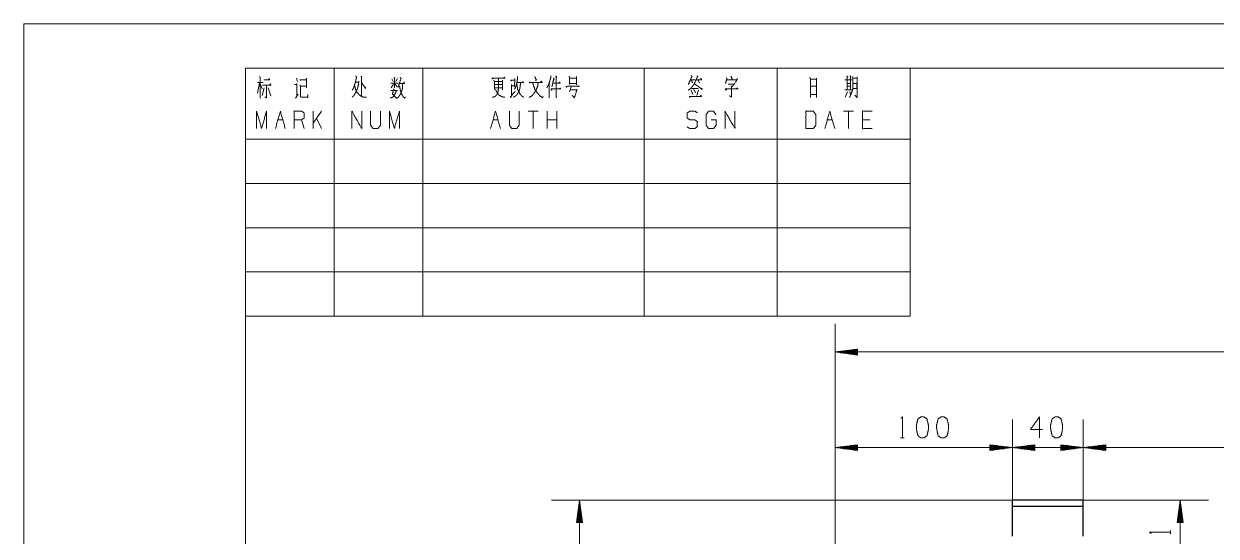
# Model space of a CAD drawing. Header units: millimetres. Extents: x 2210 to 79821, y -19430 to 2344.
# Drawn here: x 8669.2 to 8803.7, y 1732 to 1789.8 of the extents above; entities that cross this region are included whole.
import ezdxf

# ---------------------------------------------------------------- set-up
doc = ezdxf.new("R2010")
doc.units = ezdxf.units.MM
doc.layers.add('101', color=7, linetype='Continuous', true_color=0xffffff)

msp = doc.modelspace()

# ---------------------------------------------------------------- linework, layer by layer
at = {"layer": '101', "color": 133, "linetype": 'Continuous', "lineweight": 18}
for p, q in [((9089.21, 1789.82), (8669.21, 1789.82)), ((8669.21, 1789.82), (8669.21, 1492.82)), ((8694.21, 1784.82), (8694.21, 1756.82)), ((8694.21, 1784.82), (8694.21, 1497.82)), ((9084.21, 1784.82), (8694.21, 1784.82)), ((8694.21, 1784.82), (8769.21, 1784.82)), ((8694.21, 1784.82), (8769.21, 1784.82)), ((8694.21, 1784.82), (8769.21, 1784.82)), ((8704.21, 1784.82), (8704.21, 1756.82)), ((8714.21, 1784.82), (8714.21, 1756.82)), ((8739.21, 1784.82), (8739.21, 1756.82)), ((8754.21, 1784.82), (8754.21, 1756.82)), ((8769.21, 1784.82), (8769.21, 1756.82)), ((8694.21, 1776.82), (8769.21, 1776.82)), ((8694.21, 1771.82), (8769.21, 1771.82)), ((8694.21, 1766.82), (8769.21, 1766.82)), ((8694.21, 1761.82), (8769.21, 1761.82)), ((8694.21, 1756.82), (8769.21, 1756.82))]:
    msp.add_line(p, q, dxfattribs=at)
at = {"layer": '101', "color": 72, "linetype": 'Continuous', "lineweight": 18}
for p, q in [((8731.54, 1783.87), (8731.54, 1782.92)), ((8762.43, 1783.95), (8762.53, 1783.81)), ((8695.78, 1783.12), (8695.56, 1782.01)), ((8695.57, 1783.19), (8696.19, 1783.19)), ((8695.89, 1782.96), (8696.11, 1782.48)), ((8696.32, 1782.61), (8696.08, 1781.74)), ((8696.77, 1782.59), (8697.08, 1781.7)), ((8699.95, 1783.7), (8700.08, 1783.31)), ((8700.34, 1782.9), (8700.43, 1782.79)), ((8706.62, 1783.23), (8706.97, 1783.23)), ((8710.9, 1783.02), (8710.63, 1782.61)), ((8710.73, 1783.6), (8710.87, 1783.31)), ((8711.09, 1783), (8711.32, 1782.73)), ((8711.35, 1783.64), (8711.16, 1783.31)), ((8722.31, 1782.59), (8723.18, 1782.59)), ((8722.32, 1783.31), (8723.2, 1783.31)), ((8722.32, 1782.96), (8723.18, 1782.96)), ((8723.21, 1783.45), (8723.21, 1782.38)), ((8724.21, 1782.98), (8724.21, 1781.72)), ((8724.22, 1782.83), (8724.56, 1782.83)), ((8724.6, 1783.64), (8724.57, 1782.71)), ((8728.48, 1783.1), (8728.48, 1781.47)), ((8730.76, 1783.68), (8731.52, 1783.68)), ((8730.76, 1783.1), (8731.52, 1783.1)), ((8730.94, 1782.73), (8730.76, 1782.15)), ((8730.81, 1782.38), (8731.54, 1782.38)), ((8744.56, 1782.54), (8745.27, 1782.54)), ((8744.81, 1782.44), (8744.97, 1782.03)), ((8745.33, 1782.38), (8745.13, 1781.72)), ((8745.24, 1783.5), (8745.42, 1783.16)), ((8762.06, 1782.77), (8762.46, 1782.77)), ((8699.86, 1781.45), (8700.14, 1781.9)), ((8710.6, 1782.3), (8711.36, 1782.3)), ((8744.51, 1782.34), (8744.69, 1781.84)), ((8762.12, 1782.15), (8761.86, 1781.53)), ((8762.39, 1782.19), (8762.49, 1781.86)), ((8762.96, 1781.76), (8763.21, 1781.51)), ((8701.83, 1778), (8701.83, 1779.97)), ((8702.8, 1779.97), (8701.83, 1778.6)), ((8727.22, 1779.97), (8726.11, 1779.97)), ((8726.67, 1779.97), (8726.67, 1778)), ((8728.23, 1778), (8728.23, 1779.97)), ((8729.34, 1778), (8729.34, 1779.97)), ((8762.81, 1779.97), (8761.7, 1779.97)), ((8762.25, 1779.97), (8762.25, 1778)), ((8697.87, 1778.99), (8698.42, 1778.99)), ((8700.82, 1778), (8700.55, 1778.99)), ((8702.8, 1778), (8702.24, 1779.18)), ((8722.14, 1778.99), (8722.7, 1778.99)), ((8729.34, 1778.99), (8728.23, 1778.99)), ((8759.85, 1778.99), (8760.41, 1778.99)), ((8764.65, 1778.99), (8763.82, 1778.99)), ((8768.11, 1743.09), (8768.53, 1743.09)), ((8798.58, 1732.24), (8798.58, 1732.66))]:
    msp.add_line(p, q, dxfattribs=at)
at = {"layer": '101', "color": 22, "linetype": 'Continuous', "lineweight": 18}
for p, q in [((8760.73, 1721.65), (8760.73, 1755.96)), ((8763.27, 1753.12), (8760.73, 1752.79)), ((8760.73, 1752.79), (8763.27, 1752.45)), ((8868.73, 1752.79), (8760.73, 1752.79)), ((8763.27, 1752.81), (8760.92, 1752.81)), ((8763.27, 1752.86), (8761.3, 1752.86)), ((8763.27, 1752.91), (8761.69, 1752.91)), ((8763.27, 1752.96), (8762.08, 1752.96)), ((8763.27, 1753.01), (8762.46, 1753.01)), ((8763.27, 1753.07), (8762.85, 1753.07)), ((8763.27, 1753.12), (8763.23, 1753.12)), ((8763.27, 1753.12), (8763.23, 1753.12)), ((8763.27, 1752.45), (8763.27, 1753.12)), ((8763.27, 1752.76), (8760.92, 1752.76)), ((8763.27, 1752.71), (8761.3, 1752.71)), ((8763.27, 1752.66), (8761.69, 1752.66)), ((8763.27, 1752.61), (8762.08, 1752.61)), ((8763.27, 1752.56), (8762.46, 1752.56)), ((8763.27, 1752.51), (8762.85, 1752.51)), ((8763.27, 1752.46), (8763.23, 1752.46)), ((8763.27, 1752.46), (8763.23, 1752.46)), ((8760.73, 1722.25), (8760.73, 1745.17)), ((8780.73, 1736.08), (8780.73, 1745.17)), ((8780.73, 1736.08), (8780.73, 1745.17)), ((8788.73, 1736.08), (8788.73, 1745.17)), ((8788.73, 1736.08), (8788.73, 1745.17)), ((8763.27, 1742.33), (8760.73, 1742)), ((8763.27, 1742.02), (8760.92, 1742.02)), ((8763.27, 1742.07), (8761.3, 1742.07)), ((8763.27, 1742.13), (8761.69, 1742.13)), ((8763.27, 1742.18), (8762.08, 1742.18)), ((8763.27, 1742.23), (8762.46, 1742.23)), ((8763.27, 1742.28), (8762.85, 1742.28)), ((8763.27, 1742.33), (8763.23, 1742.33)), ((8763.27, 1742.33), (8763.23, 1742.33)), ((8763.27, 1741.66), (8763.27, 1742.33)), ((8778.19, 1742.33), (8778.22, 1742.33)), ((8778.19, 1742.33), (8778.22, 1742.33)), ((8780.73, 1742), (8778.19, 1742.33)), ((8778.19, 1742.33), (8778.19, 1741.66)), ((8778.19, 1742.28), (8778.6, 1742.28)), ((8778.19, 1742.23), (8778.99, 1742.23)), ((8778.19, 1742.18), (8779.37, 1742.18)), ((8778.19, 1742.13), (8779.76, 1742.13)), ((8778.19, 1742.07), (8780.15, 1742.07)), ((8778.19, 1742.02), (8780.53, 1742.02)), ((8783.27, 1742.33), (8780.73, 1742)), ((8783.27, 1742.02), (8780.92, 1742.02)), ((8783.27, 1742.07), (8781.3, 1742.07)), ((8783.27, 1742.13), (8781.69, 1742.13)), ((8783.27, 1742.18), (8782.08, 1742.18)), ((8783.27, 1742.23), (8782.46, 1742.23)), ((8783.27, 1742.28), (8782.85, 1742.28)), ((8783.27, 1742.33), (8783.23, 1742.33)), ((8783.27, 1742.33), (8783.23, 1742.33)), ((8783.27, 1741.66), (8783.27, 1742.33)), ((8786.19, 1742.33), (8786.19, 1741.66)), ((8788.73, 1742), (8786.19, 1742.33)), ((8786.19, 1742.33), (8786.22, 1742.33)), ((8786.19, 1742.33), (8786.22, 1742.33)), ((8786.19, 1742.28), (8786.6, 1742.28)), ((8786.19, 1742.23), (8786.99, 1742.23)), ((8786.19, 1742.18), (8787.37, 1742.18)), ((8786.19, 1742.13), (8787.76, 1742.13)), ((8786.19, 1742.07), (8788.15, 1742.07)), ((8786.19, 1742.02), (8788.53, 1742.02)), ((8791.27, 1742.33), (8788.73, 1742)), ((8791.27, 1742.02), (8788.92, 1742.02)), ((8791.27, 1742.07), (8789.3, 1742.07)), ((8791.27, 1742.13), (8789.69, 1742.13)), ((8791.27, 1742.18), (8790.08, 1742.18)), ((8791.27, 1742.23), (8790.46, 1742.23)), ((8791.27, 1742.28), (8790.85, 1742.28)), ((8791.27, 1742.33), (8791.23, 1742.33)), ((8791.27, 1742.33), (8791.23, 1742.33)), ((8791.27, 1741.66), (8791.27, 1742.33)), ((8760.73, 1742), (8763.27, 1741.66)), ((8760.73, 1742), (8780.73, 1742)), ((8763.27, 1741.97), (8760.92, 1741.97)), ((8763.27, 1741.92), (8761.3, 1741.92)), ((8763.27, 1741.87), (8761.69, 1741.87)), ((8763.27, 1741.82), (8762.08, 1741.82)), ((8763.27, 1741.77), (8762.46, 1741.77)), ((8763.27, 1741.72), (8762.85, 1741.72)), ((8763.27, 1741.67), (8763.23, 1741.67)), ((8763.27, 1741.67), (8763.23, 1741.67)), ((8778.19, 1741.66), (8780.73, 1742)), ((8778.19, 1741.97), (8780.53, 1741.97)), ((8778.19, 1741.92), (8780.15, 1741.92)), ((8778.19, 1741.87), (8779.76, 1741.87)), ((8778.19, 1741.82), (8779.37, 1741.82)), ((8778.19, 1741.77), (8778.99, 1741.77)), ((8778.19, 1741.72), (8778.6, 1741.72)), ((8778.19, 1741.67), (8778.22, 1741.67)), ((8778.19, 1741.67), (8778.22, 1741.67)), ((8780.73, 1742), (8788.73, 1742)), ((8780.73, 1742), (8783.27, 1741.66)), ((8783.27, 1741.97), (8780.92, 1741.97)), ((8783.27, 1741.92), (8781.3, 1741.92)), ((8783.27, 1741.87), (8781.69, 1741.87)), ((8783.27, 1741.82), (8782.08, 1741.82)), ((8783.27, 1741.77), (8782.46, 1741.77)), ((8783.27, 1741.72), (8782.85, 1741.72)), ((8783.27, 1741.67), (8783.23, 1741.67)), ((8783.27, 1741.67), (8783.23, 1741.67)), ((8786.19, 1741.66), (8788.73, 1742)), ((8786.19, 1741.97), (8788.53, 1741.97)), ((8786.19, 1741.92), (8788.15, 1741.92)), ((8786.19, 1741.87), (8787.76, 1741.87)), ((8786.19, 1741.82), (8787.37, 1741.82)), ((8786.19, 1741.77), (8786.99, 1741.77)), ((8786.19, 1741.72), (8786.6, 1741.72)), ((8786.19, 1741.67), (8786.22, 1741.67)), ((8786.19, 1741.67), (8786.22, 1741.67)), ((8788.73, 1742), (8791.27, 1741.66)), ((8788.73, 1742), (8840.73, 1742)), ((8791.27, 1741.97), (8788.92, 1741.97)), ((8791.27, 1741.92), (8789.3, 1741.92)), ((8791.27, 1741.87), (8789.69, 1741.87)), ((8791.27, 1741.82), (8790.08, 1741.82)), ((8791.27, 1741.77), (8790.46, 1741.77)), ((8791.27, 1741.72), (8790.85, 1741.72)), ((8791.27, 1741.67), (8791.23, 1741.67)), ((8791.27, 1741.67), (8791.23, 1741.67)), ((8780.73, 1736.08), (8728.72, 1736.08)), ((8731.89, 1736.08), (8731.56, 1733.54)), ((8731.82, 1733.54), (8731.82, 1735.5)), ((8731.87, 1733.54), (8731.87, 1735.89)), ((8732.23, 1733.54), (8731.89, 1736.08)), ((8731.89, 1585.45), (8731.89, 1736.08)), ((8731.92, 1733.54), (8731.92, 1735.89)), ((8731.97, 1733.54), (8731.97, 1735.5)), ((8788.73, 1736.08), (8802.85, 1736.08)), ((8799.67, 1736.08), (8799.34, 1733.54)), ((8799.59, 1733.54), (8799.59, 1735.5)), ((8799.64, 1733.54), (8799.64, 1735.89)), ((8800, 1733.54), (8799.67, 1736.08)), ((8799.67, 1736.08), (8799.67, 1722.25)), ((8799.7, 1733.54), (8799.7, 1735.89)), ((8799.75, 1733.54), (8799.75, 1735.5)), ((8731.62, 1733.54), (8731.62, 1733.96)), ((8731.67, 1733.54), (8731.67, 1734.34)), ((8731.72, 1733.54), (8731.72, 1734.73)), ((8731.77, 1733.54), (8731.77, 1735.11)), ((8732.02, 1733.54), (8732.02, 1735.11)), ((8732.07, 1733.54), (8732.07, 1734.73)), ((8732.12, 1733.54), (8732.12, 1734.34)), ((8732.17, 1733.54), (8732.17, 1733.96)), ((8799.39, 1733.54), (8799.39, 1733.96)), ((8799.44, 1733.54), (8799.44, 1734.34)), ((8799.49, 1733.54), (8799.49, 1734.73)), ((8799.54, 1733.54), (8799.54, 1735.11)), ((8799.8, 1733.54), (8799.8, 1735.11)), ((8799.85, 1733.54), (8799.85, 1734.73)), ((8799.9, 1733.54), (8799.9, 1734.34)), ((8799.95, 1733.54), (8799.95, 1733.96)), ((8731.56, 1733.54), (8731.56, 1733.57)), ((8731.56, 1733.54), (8731.56, 1733.57)), ((8731.56, 1733.54), (8732.23, 1733.54)), ((8732.22, 1733.54), (8732.22, 1733.57)), ((8732.22, 1733.54), (8732.22, 1733.57)), ((8799.34, 1733.54), (8799.34, 1733.57)), ((8799.34, 1733.54), (8799.34, 1733.57)), ((8799.34, 1733.54), (8800, 1733.54)), ((8800, 1733.54), (8800, 1733.57)), ((8800, 1733.54), (8800, 1733.57))]:
    msp.add_line(p, q, dxfattribs=at)
at = {"layer": '101', "color": 92, "linetype": 'Continuous', "lineweight": 25}
for p, q in [((8780.73, 1735.37), (8780.73, 1736.08)), ((8788.73, 1736.08), (8780.73, 1736.08)), ((8788.73, 1735.37), (8780.73, 1735.37)), ((8780.73, 1733.42), (8780.73, 1735.37)), ((8788.73, 1735.37), (8788.73, 1736.08)), ((8788.73, 1733.42), (8788.73, 1735.37))]:
    msp.add_line(p, q, dxfattribs=at)
at = {"layer": '101', "color": 72, "linetype": 'Continuous', "lineweight": 18}
for points, knots in [([(8695.78, 1783.89), (8695.88, 1783.77), (8695.88, 1781.43)], [0, 0, 0.064393, 1, 1]), ([(8700.49, 1783.52), (8700.41, 1783.45), (8700.36, 1783.52), (8701.09, 1783.52), (8701.09, 1783.7), (8701.09, 1782.61), (8701.09, 1782.79), (8700.43, 1782.79), (8700.43, 1781.65), (8700.44, 1781.57), (8700.56, 1781.53), (8701.25, 1781.53), (8701.25, 1781.84)], [0, 0, 0.017819, 0.033666, 0.169515, 0.204099, 0.407776, 0.442364, 0.564628, 0.775991, 0.791603, 0.814658, 0.942357, 1, 1]), ([(8706.67, 1783.95), (8706.74, 1783.77), (8706.67, 1783.5), (8706.64, 1783.35), (8706.58, 1783.16), (8706.52, 1782.96), (8706.46, 1782.77), (8706.42, 1782.61), (8706.35, 1782.48), (8706.26, 1782.34)], [0, 0, 0.116545, 0.278927, 0.365002, 0.478708, 0.603961, 0.717668, 0.817418, 0.901357, 1, 1]), ([(8707.25, 1783.93), (8707.31, 1783.79), (8707.31, 1781.7)], [0, 0, 0.06955, 1, 1]), ([(8710.94, 1783.77), (8711.07, 1783.7), (8711.01, 1783.74), (8711.01, 1782.59), (8711.01, 1783.12), (8710.6, 1783.12), (8711.42, 1783.12)], [0, 0, 0.046318, 0.069123, 0.437816, 0.608997, 0.739331, 1, 1]), ([(8711.67, 1783.79), (8711.8, 1783.64), (8711.76, 1783.68), (8711.42, 1782.63)], [0, 0, 0.143537, 0.187773, 1, 1]), ([(8722.12, 1783.68), (8722.09, 1783.58), (8722, 1783.7), (8723.48, 1783.7), (8723.4, 1783.81), (8723.34, 1783.7)], [0, 0, 0.054227, 0.130909, 0.87613, 0.940043, 1, 1]), ([(8724.88, 1783.87), (8724.92, 1783.79), (8724.84, 1783.23), (8724.72, 1782.81), (8724.68, 1782.67), (8724.56, 1782.44)], [0, 0, 0.062603, 0.440485, 0.727862, 0.828992, 1, 1]), ([(8726.84, 1783.89), (8727.02, 1783.48), (8727.03, 1783.58), (8726.96, 1783.37)], [0, 0, 0.581176, 0.716263, 1, 1]), ([(8728.64, 1783.95), (8728.67, 1783.81), (8728.47, 1783.16), (8728.39, 1782.92), (8728.3, 1782.77), (8728.2, 1782.59)], [0, 0, 0.101083, 0.561706, 0.738774, 0.854629, 1, 1]), ([(8728.95, 1783.74), (8729.05, 1783.52), (8728.99, 1783.6), (8728.79, 1782.73)], [0, 0, 0.200658, 0.282145, 1, 1]), ([(8729.21, 1783.95), (8729.33, 1783.81), (8729.27, 1783.87), (8729.27, 1781.47)], [0, 0, 0.069697, 0.101625, 1, 1]), ([(8730.7, 1783.89), (8730.78, 1783.81), (8730.78, 1782.96)], [0, 0, 0.115189, 1, 1]), ([(8745.14, 1783.97), (8745.26, 1783.85), (8745.22, 1783.87), (8744.92, 1783.21), (8744.79, 1782.96), (8744.64, 1782.77), (8744.48, 1782.54), (8744.16, 1782.34)], [0, 0, 0.080396, 0.103261, 0.444362, 0.576789, 0.688375, 0.819716, 1, 1]), ([(8744.5, 1783.99), (8744.6, 1783.85), (8744.57, 1783.89), (8744.18, 1782.98), (8744.41, 1783.52), (8744.92, 1783.52), (8744.51, 1783.52), (8744.66, 1783.16)], [0, 0, 0.057042, 0.07334, 0.392466, 0.581127, 0.745774, 0.87749, 1, 1]), ([(8748.45, 1783.74), (8748.57, 1783.52), (8748.54, 1783.6), (8748.36, 1783.1)], [0, 0, 0.294025, 0.394866, 1, 1]), ([(8748.98, 1783.93), (8749.09, 1783.64), (8749.14, 1783.68), (8749.09, 1783.58)], [0, 0, 0.644011, 0.768354, 1, 1]), ([(8757.88, 1783.77), (8757.95, 1783.6), (8757.95, 1781.51), (8757.95, 1781.84), (8758.65, 1781.84), (8758.65, 1781.53), (8758.65, 1783.7), (8758.65, 1783.58), (8757.97, 1783.58), (8757.97, 1782.77), (8758.67, 1782.77)], [0, 0, 0.022322, 0.280074, 0.320905, 0.407511, 0.44579, 0.713751, 0.729062, 0.813864, 0.913394, 1, 1]), ([(8762.06, 1783.95), (8762.18, 1783.81), (8762.11, 1783.89), (8762.11, 1782.38), (8761.83, 1782.38), (8762.68, 1782.38), (8762.46, 1782.38), (8762.46, 1783.89), (8762.46, 1783.5), (8761.84, 1783.5), (8762.63, 1783.5), (8762.46, 1783.5), (8762.46, 1783.08), (8762.08, 1783.08)], [0, 0, 0.025061, 0.039924, 0.243199, 0.280605, 0.39479, 0.42432, 0.627595, 0.680502, 0.763188, 0.869498, 0.893122, 0.948813, 1, 1]), ([(8762.69, 1783.85), (8762.74, 1783.7), (8762.74, 1782.52), (8762.68, 1782.25), (8762.55, 1781.94), (8762.46, 1781.7), (8762.34, 1781.51)], [0, 0, 0.062372, 0.548434, 0.661879, 0.800828, 0.909362, 1, 1]), ([(8762.74, 1783.68), (8763.21, 1783.68), (8763.21, 1783.81), (8763.21, 1781.45), (8763.21, 1783.1), (8762.77, 1783.1), (8763.18, 1783.1), (8763.18, 1782.52), (8762.77, 1782.52)], [0, 0, 0.072646, 0.091913, 0.457973, 0.714856, 0.782961, 0.846526, 0.936435, 1, 1]), ([(8696.13, 1782.9), (8697.08, 1782.9), (8697.02, 1783.06), (8696.95, 1782.92)], [0, 0, 0.737857, 0.874089, 1, 1]), ([(8696.3, 1783.52), (8696.93, 1783.52), (8696.89, 1783.64), (8696.84, 1783.56)], [0, 0, 0.736257, 0.890366, 1, 1]), ([(8696.57, 1782.9), (8696.57, 1781.47), (8696.41, 1781.55)], [0, 0, 0.887515, 1, 1]), ([(8699.76, 1782.96), (8700, 1782.96), (8700, 1783.08), (8700, 1781.63)], [0, 0, 0.136549, 0.204721, 1, 1]), ([(8707, 1783.37), (8706.92, 1782.77), (8706.86, 1782.59), (8706.83, 1782.44), (8706.74, 1782.3), (8706.67, 1782.13), (8706.62, 1782.01), (8706.52, 1781.84), (8706.43, 1781.72), (8706.24, 1781.53)], [0, 0, 0.296659, 0.392137, 0.46442, 0.547267, 0.635799, 0.700206, 0.795426, 0.869797, 1, 1]), ([(8706.52, 1782.83), (8706.58, 1782.69), (8706.62, 1782.52), (8706.65, 1782.38), (8706.8, 1782.09), (8706.87, 1782.01), (8707.08, 1781.8), (8707.19, 1781.7), (8707.34, 1781.61), (8707.55, 1781.55), (8707.74, 1781.55), (8707.88, 1781.53)], [0, 0, 0.075191, 0.157626, 0.228751, 0.384956, 0.438117, 0.578248, 0.65344, 0.734339, 0.837348, 0.928887, 1, 1]), ([(8707.28, 1783.21), (8707.76, 1782.54), (8707.76, 1782.73)], [0, 0, 0.814818, 1, 1]), ([(8710.97, 1782.5), (8710.79, 1781.92), (8711.23, 1781.45)], [0, 0, 0.483237, 1, 1]), ([(8711.93, 1783.02), (8711.93, 1782.77), (8711.91, 1782.5), (8711.83, 1782.21), (8711.72, 1781.92), (8711.58, 1781.72), (8711.44, 1781.53), (8711.23, 1781.41)], [0, 0, 0.134106, 0.280228, 0.441583, 0.610314, 0.742762, 0.870657, 1, 1]), ([(8711.58, 1782.83), (8711.63, 1782.63), (8711.67, 1782.38), (8711.76, 1782.09), (8711.88, 1781.8), (8712.01, 1781.57), (8712.2, 1781.43), (8712.24, 1781.57)], [0, 0, 0.122124, 0.267694, 0.442444, 0.622807, 0.774615, 0.912625, 1, 1]), ([(8711.64, 1783.1), (8712.14, 1783.1), (8712.11, 1783.27), (8712.05, 1783.16)], [0, 0, 0.634119, 0.848445, 1, 1]), ([(8722.77, 1783.7), (8722.77, 1782.54), (8722.73, 1782.4), (8722.72, 1782.23), (8722.66, 1782.03), (8722.58, 1781.86), (8722.5, 1781.74), (8722.36, 1781.63), (8722.23, 1781.57), (8722.03, 1781.55)], [0, 0, 0.455623, 0.515134, 0.580482, 0.665033, 0.736192, 0.79598, 0.861823, 0.919058, 1, 1]), ([(8722.22, 1783.45), (8722.31, 1783.31), (8722.31, 1782.4)], [0, 0, 0.156848, 1, 1]), ([(8722.42, 1782.42), (8722.5, 1782.25), (8722.58, 1782.11), (8722.69, 1781.98), (8722.76, 1781.86), (8722.83, 1781.76), (8722.96, 1781.7), (8723.11, 1781.61), (8723.27, 1781.57), (8723.46, 1781.53)], [0, 0, 0.124249, 0.240531, 0.35103, 0.449957, 0.536949, 0.636896, 0.752292, 0.866372, 1, 1]), ([(8724.27, 1783.48), (8724.19, 1783.39), (8724.13, 1783.48), (8724.57, 1783.48)], [0, 0, 0.169755, 0.325542, 1, 1]), ([(8725.25, 1783.19), (8725.23, 1782.98), (8725.2, 1782.77), (8725.17, 1782.54), (8725.12, 1782.34), (8725.04, 1782.15), (8724.95, 1782.01), (8724.85, 1781.84), (8724.75, 1781.74), (8724.62, 1781.63), (8724.41, 1781.53)], [0, 0, 0.105429, 0.211651, 0.328282, 0.437572, 0.539265, 0.625346, 0.724284, 0.79827, 0.883378, 1, 1]), ([(8724.82, 1783), (8724.85, 1782.81), (8724.9, 1782.63), (8724.92, 1782.42), (8725.01, 1782.25), (8725.09, 1782.11), (8725.16, 1781.94), (8725.26, 1781.8), (8725.41, 1781.65), (8725.6, 1781.55)], [0, 0, 0.109654, 0.220947, 0.342501, 0.451483, 0.545868, 0.651144, 0.754315, 0.874064, 1, 1]), ([(8724.88, 1783.21), (8725.58, 1783.21), (8725.5, 1783.31), (8725.38, 1783.19)], [0, 0, 0.696293, 0.830826, 1, 1]), ([(8726.34, 1783.27), (8726.26, 1783.16), (8726.21, 1783.21), (8727.69, 1783.21), (8727.59, 1783.37), (8727.49, 1783.23)], [0, 0, 0.066333, 0.095822, 0.818123, 0.913284, 1, 1]), ([(8727.25, 1783.23), (8727.18, 1782.83), (8727.03, 1782.42), (8726.77, 1781.98), (8726.53, 1781.7), (8726.2, 1781.51)], [0, 0, 0.190069, 0.398701, 0.640199, 0.817216, 1, 1]), ([(8726.62, 1783.12), (8726.7, 1782.9), (8726.87, 1782.4), (8727.15, 1782.01), (8727.46, 1781.65), (8727.73, 1781.53), (8727.79, 1781.61), (8727.69, 1781.45)], [0, 0, 0.103286, 0.330833, 0.538837, 0.740597, 0.872112, 0.915905, 1, 1]), ([(8728.79, 1782.48), (8728.76, 1782.34), (8728.69, 1782.48), (8729.78, 1782.48), (8729.71, 1782.61), (8729.68, 1782.5)], [0, 0, 0.08907, 0.186879, 0.848313, 0.935185, 1, 1]), ([(8728.89, 1783.12), (8729.71, 1783.12), (8729.65, 1783.27), (8729.58, 1783.12)], [0, 0, 0.720068, 0.857376, 1, 1]), ([(8730.48, 1782.73), (8730.44, 1782.67), (8730.35, 1782.77), (8731.89, 1782.77), (8731.8, 1782.83), (8731.7, 1782.73)], [0, 0, 0.038001, 0.105809, 0.873511, 0.927246, 1, 1]), ([(8731.61, 1782.44), (8731.33, 1781.47), (8731.06, 1781.76)], [0, 0, 0.71586, 1, 1]), ([(8744.86, 1783.08), (8745.05, 1782.92), (8745.24, 1782.79), (8745.39, 1782.69), (8745.6, 1782.52), (8745.79, 1782.5), (8745.63, 1782.42)], [0, 0, 0.194845, 0.370351, 0.508814, 0.712321, 0.860156, 1, 1]), ([(8745.1, 1783.52), (8745.68, 1783.52), (8745.61, 1783.66), (8745.54, 1783.56)], [0, 0, 0.669422, 0.855054, 1, 1]), ([(8748.54, 1782.5), (8748.42, 1782.34), (8748.33, 1782.48), (8749.78, 1782.48), (8749.65, 1782.59), (8749.58, 1782.5)], [0, 0, 0.096613, 0.17732, 0.867547, 0.947356, 1, 1]), ([(8748.52, 1783.5), (8749.63, 1783.5), (8749.71, 1783.66), (8749.49, 1783.19)], [0, 0, 0.611939, 0.711554, 1, 1]), ([(8748.68, 1783.02), (8749.36, 1783.02), (8749.41, 1783.08), (8749.08, 1782.71), (8748.98, 1782.79), (8749.05, 1782.71), (8749.05, 1781.55), (8748.83, 1781.7)], [0, 0, 0.230144, 0.259318, 0.430979, 0.476011, 0.513789, 0.910079, 1, 1]), ([(8711.22, 1782.23), (8711.1, 1781.98), (8711.03, 1781.8), (8710.9, 1781.61), (8710.76, 1781.51), (8710.54, 1781.47)], [0, 0, 0.251055, 0.434029, 0.64262, 0.795766, 1, 1]), ([(8724.24, 1781.72), (8724.15, 1781.53), (8724.09, 1781.55), (8724.62, 1782.19)], [0, 0, 0.187521, 0.244051, 1, 1]), ([(8744.44, 1781.63), (8744.32, 1781.53), (8744.28, 1781.63), (8745.67, 1781.63), (8745.6, 1781.76), (8745.49, 1781.61)], [0, 0, 0.078897, 0.135659, 0.837617, 0.910404, 1, 1]), ([(8695.47, 1778), (8695.47, 1779.97), (8696.03, 1778), (8696.58, 1779.97), (8696.58, 1778)], [0, 0, 0.245192, 0.5, 0.754808, 1, 1]), ([(8699.71, 1778), (8699.71, 1779.97), (8700.55, 1779.97), (8700.82, 1779.78), (8700.82, 1779.18), (8700.55, 1778.99), (8699.71, 1778.99)], [0, 0, 0.400952, 0.571035, 0.639278, 0.761676, 0.829917, 1, 1]), ([(8706.21, 1778), (8706.21, 1779.97), (8707.33, 1778), (8707.33, 1779.97)], [0, 0, 0.317574, 0.682426, 1, 1]), ([(8708.33, 1779.97), (8708.33, 1778.39), (8708.6, 1778), (8709.15, 1778), (8709.45, 1778.39), (8709.45, 1779.97)], [0, 0, 0.337152, 0.438599, 0.557781, 0.662848, 1, 1]), ([(8710.46, 1778), (8710.46, 1779.97), (8711.01, 1778), (8711.57, 1779.97), (8711.57, 1778)], [0, 0, 0.245192, 0.5, 0.754808, 1, 1]), ([(8723.99, 1779.97), (8723.99, 1778.39), (8724.25, 1778), (8724.81, 1778), (8725.1, 1778.39), (8725.1, 1779.97)], [0, 0, 0.337152, 0.438599, 0.557781, 0.662848, 1, 1]), ([(8744.06, 1778.19), (8744.34, 1778), (8744.91, 1778), (8745.19, 1778.21), (8745.19, 1778.79), (8744.91, 1778.99), (8744.35, 1778.99), (8744.06, 1779.18), (8744.06, 1779.78), (8744.35, 1779.97), (8744.91, 1779.97), (8745.19, 1779.78)], [0, 0, 0.068035, 0.184054, 0.254521, 0.372333, 0.442799, 0.555843, 0.626367, 0.748393, 0.81892, 0.931964, 1, 1]), ([(8746.75, 1778.99), (8747.31, 1778.99), (8747.31, 1778.39), (8747.03, 1778), (8746.46, 1778), (8746.18, 1778.39), (8746.18, 1779.57), (8746.47, 1779.97), (8747.02, 1779.97), (8747.29, 1779.57)], [0, 0, 0.103295, 0.214797, 0.304261, 0.410274, 0.499739, 0.718892, 0.809956, 0.910533, 1, 1]), ([(8748.32, 1778), (8748.32, 1779.97), (8749.43, 1778), (8749.43, 1779.97)], [0, 0, 0.317574, 0.682426, 1, 1]), ([(8757.45, 1778), (8758.27, 1778), (8758.57, 1778.39), (8758.57, 1779.57), (8758.27, 1779.97), (8757.45, 1779.97), (8757.45, 1778)], [0, 0, 0.142133, 0.227159, 0.431787, 0.516817, 0.65895, 1, 1]), ([(8759.58, 1778), (8760.13, 1779.97), (8760.69, 1778)], [0, 0, 0.5, 1, 1]), ([(8764.93, 1778), (8763.82, 1778), (8763.82, 1779.97), (8764.93, 1779.97)], [0, 0, 0.265389, 0.734611, 1, 1]), ([(8768.18, 1745.27), (8768.32, 1745.47), (8768.32, 1743.09)], [0, 0, 0.093491, 1, 1]), ([(8770.75, 1743.09), (8771.09, 1743.34), (8771.27, 1744.04), (8771.27, 1744.52), (8771.09, 1745.24), (8770.75, 1745.47), (8770.42, 1745.47), (8770.08, 1745.24), (8769.9, 1744.52), (8769.92, 1744.04), (8770.08, 1743.34), (8770.42, 1743.09), (8770.75, 1743.09)], [0, 0, 0.067524, 0.183971, 0.260585, 0.380944, 0.446142, 0.500306, 0.565504, 0.685863, 0.762529, 0.878311, 0.945835, 1, 1]), ([(8773.03, 1743.09), (8773.37, 1743.34), (8773.54, 1744.04), (8773.54, 1744.52), (8773.37, 1745.24), (8773.03, 1745.47), (8772.69, 1745.47), (8772.36, 1745.24), (8772.18, 1744.52), (8772.2, 1744.04), (8772.36, 1743.34), (8772.69, 1743.09), (8773.03, 1743.09)], [0, 0, 0.067524, 0.183971, 0.260585, 0.380943, 0.446141, 0.500306, 0.565503, 0.685862, 0.762529, 0.878311, 0.945835, 1, 1]), ([(8784.13, 1744.04), (8782.78, 1744.04), (8783.79, 1745.47), (8783.79, 1743.09)], [0, 0, 0.245868, 0.565294, 1, 1]), ([(8785.89, 1743.09), (8786.23, 1743.34), (8786.4, 1744.04), (8786.4, 1744.52), (8786.23, 1745.24), (8785.89, 1745.47), (8785.56, 1745.47), (8785.22, 1745.24), (8785.04, 1744.52), (8785.06, 1744.04), (8785.22, 1743.34), (8785.56, 1743.09), (8785.89, 1743.09)], [0, 0, 0.067524, 0.183971, 0.260585, 0.380944, 0.446142, 0.500306, 0.565504, 0.685863, 0.762529, 0.878311, 0.945835, 1, 1]), ([(8796.4, 1732.31), (8796.2, 1732.45), (8798.58, 1732.45)], [0, 0, 0.093486, 1, 1])]:
    msp.add_open_spline(points, degree=1, knots=knots, dxfattribs=at)
for points in [[(8697.59, 1778), (8698.15, 1779.97), (8698.7, 1778)], [(8721.87, 1778), (8722.42, 1779.97), (8722.98, 1778)]]:
    msp.add_open_spline(points, degree=1, dxfattribs=at)
at = {"layer": '101', "color": 92, "linetype": 'Continuous', "lineweight": 25}
for points in [[(8780.73, 1732.01), (8780.73, 1733.42)], [(8788.73, 1732.01), (8788.73, 1733.42)]]:
    msp.add_open_spline(points, degree=1, dxfattribs=at)

doc.saveas('drawing.dxf')
